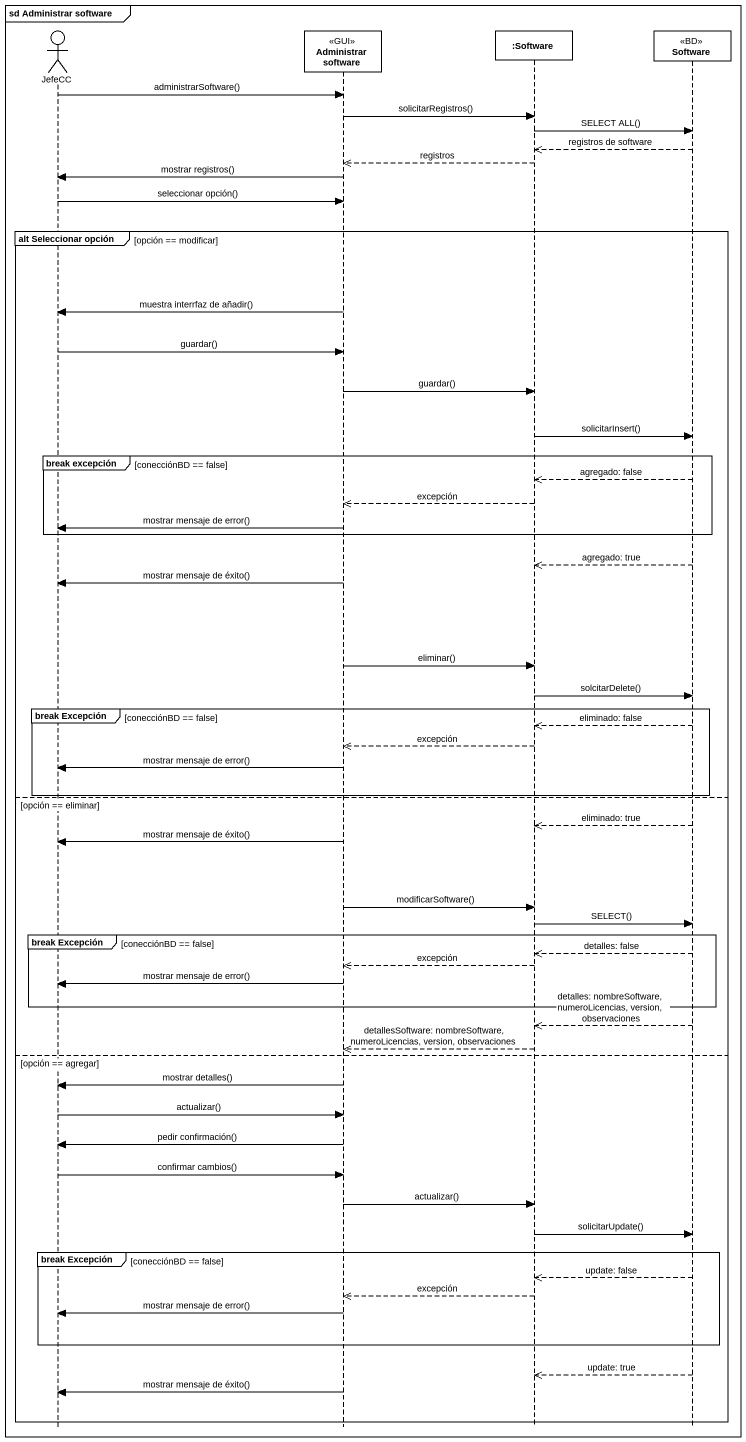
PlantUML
@startuml
mainframe sd Administrar software
hide footbox
actor JefeCC
participant "Administrar software" as Administrar_software <<GUI>>
participant ":Software" as Software
participant "Software" as Software_2 <<BD>>

JefeCC -> Administrar_software : administrarSoftware()
Administrar_software -> Software : solicitarRegistros()
Software -> Software_2 : SELECT ALL()
Software_2 -->> Software : registros de software
Software -->> Administrar_software : registros
Administrar_software -> JefeCC : mostrar registros()
JefeCC -> Administrar_software : seleccionar opción()
group alt Seleccionar opción [opción == modificar]
  Administrar_software -> JefeCC : muestra interrfaz de añadir()
  JefeCC -> Administrar_software : guardar()
  Administrar_software -> Software : guardar()
  Software -> Software_2 : solicitarInsert()
  group break excepción [conecciónBD == false]
    Software_2 -->> Software : agregado: false
    Software -->> Administrar_software : excepción
    Administrar_software -> JefeCC : mostrar mensaje de error()
  end
  Software_2 -->> Software : agregado: true
  Administrar_software -> JefeCC : mostrar mensaje de éxito()
  Administrar_software -> Software : eliminar()
  Software -> Software_2 : solcitarDelete()
  group break Excepción [conecciónBD == false]
    Software_2 -->> Software : eliminado: false
    Software -->> Administrar_software : excepción
    Administrar_software -> JefeCC : mostrar mensaje de error()
  end
else opción == eliminar
  Software_2 -->> Software : eliminado: true
  Administrar_software -> JefeCC : mostrar mensaje de éxito()
  Administrar_software -> Software : modificarSoftware()
  Software -> Software_2 : SELECT()
  group break Excepción [conecciónBD == false]
    Software_2 -->> Software : detalles: false
    Software -->> Administrar_software : excepción
    Administrar_software -> JefeCC : mostrar mensaje de error()
  end
  Software_2 -->> Software : detalles: nombreSoftware, numeroLicencias, version, observaciones
  Software -->> Administrar_software : detallesSoftware: nombreSoftware, numeroLicencias, version, observaciones
else opción == agregar
  Administrar_software -> JefeCC : mostrar detalles()
  JefeCC -> Administrar_software : actualizar()
  Administrar_software -> JefeCC : pedir confirmación()
  JefeCC -> Administrar_software : confirmar cambios()
  Administrar_software -> Software : actualizar()
  Software -> Software_2 : solicitarUpdate()
  group break Excepción [conecciónBD == false]
    Software_2 -->> Software : update: false
    Software -->> Administrar_software : excepción
    Administrar_software -> JefeCC : mostrar mensaje de error()
  end
  Software_2 -->> Software : update: true
  Administrar_software -> JefeCC : mostrar mensaje de éxito()
end
@enduml
